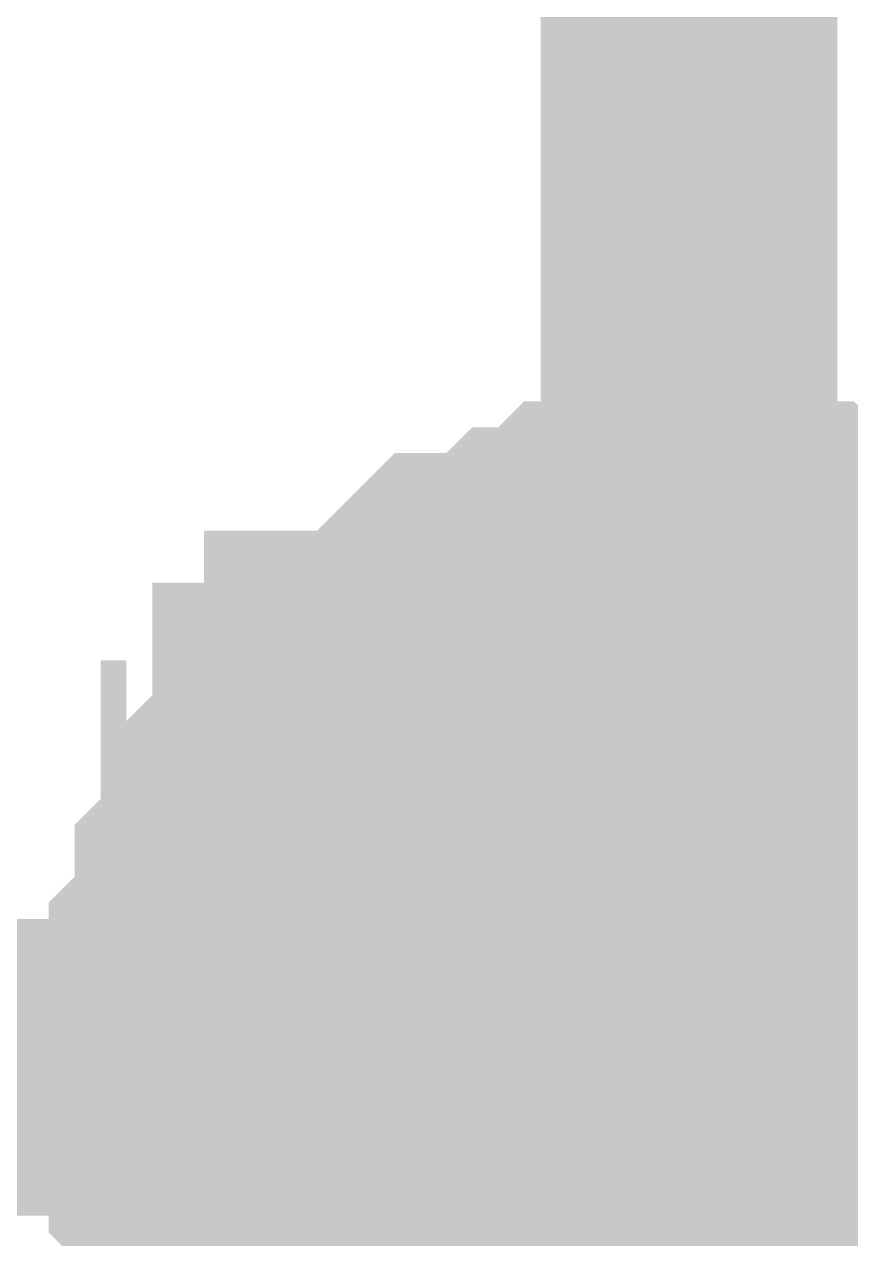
# Model space of a CAD drawing. Header units: inches. Extents: x 0 to 841, y 0 to 594.
# Drawn here: x 76.833 to 77.668, y 34.816 to 36.042 of the extents above; entities that cross this region are included whole.
import ezdxf

# ---------------------------------------------------------------- set-up
doc = ezdxf.new("R2010")
doc.units = ezdxf.units.IN
doc.layers.add('Sheet', color=255, linetype='Continuous')

msp = doc.modelspace()

# ---------------------------------------------------------------- linework, layer by layer
at = {"layer": 'Sheet'}
for points in [[(77.5045, 94.9846, 0.2997, 0.2997, 0), (77.5045, 64.9867, 0.2997, 0.2997, 0), (77.5045, 55.0048, 0.2997, 0.2997, 0), (77.5045, 44.9968, 0.2997, 0.2997, 0), (77.5045, 34.9888, 0.2997, 0.2997, 0)], [(77.008, 34.9888, 0.2997, 0.2997, 0), (77.008, 35.015, 0.2997, 0.2997, 0), (77.008, 35.0411, 0.2997, 0.2997, 0), (77.008, 35.0672, 0.2997, 0.2997, 0), (77.008, 35.0933, 0.2997, 0.2997, 0), (77.0342, 35.1195, 0.2997, 0.2997, 0), (77.0342, 35.1456, 0.2997, 0.2997, 0), (77.0342, 35.1717, 0.2997, 0.2997, 0), (77.0603, 35.1979, 0.2997, 0.2997, 0), (77.0603, 35.224, 0.2997, 0.2997, 0), (77.0603, 35.2501, 0.2997, 0.2997, 0), (77.0864, 35.2501, 0.2997, 0.2997, 0), (77.0864, 35.2763, 0.2997, 0.2997, 0), (77.1126, 35.3024, 0.2997, 0.2997, 0), (77.1126, 35.3285, 0.2997, 0.2997, 0), (77.1387, 35.3285, 0.2997, 0.2997, 0), (77.1648, 35.3547, 0.2997, 0.2997, 0), (77.1648, 35.3808, 0.2997, 0.2997, 0), (77.191, 35.3808, 0.2997, 0.2997, 0), (77.2171, 35.4069, 0.2997, 0.2997, 0), (77.2432, 35.433, 0.2997, 0.2997, 0), (77.2432, 35.433, 0.2997, 0.2997, 0), (77.2694, 35.4592, 0.2997, 0.2997, 0), (77.2955, 35.4592, 0.2997, 0.2997, 0), (77.3216, 35.4592, 0.2997, 0.2997, 0), (77.3478, 35.4853, 0.2997, 0.2997, 0), (77.3739, 35.4853, 0.2997, 0.2997, 0), (77.3739, 35.4853, 0.2997, 0.2997, 0), (77.4, 35.5114, 0.2997, 0.2997, 0), (77.4261, 35.5114, 0.2997, 0.2997, 0), (77.4523, 35.5114, 0.2997, 0.2997, 0), (77.4784, 35.5114, 0.2997, 0.2997, 0), (77.5045, 35.5114, 0.2997, 0.2997, 0)], [(77.008, 34.9888, 0.2997, 0.2997, 0), (77.008, 35.015, 0.2997, 0.2997, 0), (77.008, 35.0411, 0.2997, 0.2997, 0), (77.008, 35.0672, 0.2997, 0.2997, 0), (77.008, 35.0933, 0.2997, 0.2997, 0), (77.0342, 35.1195, 0.2997, 0.2997, 0), (77.0342, 35.1456, 0.2997, 0.2997, 0), (77.0342, 35.1717, 0.2997, 0.2997, 0), (77.0603, 35.1979, 0.2997, 0.2997, 0), (77.0603, 35.224, 0.2997, 0.2997, 0), (77.0603, 35.2501, 0.2997, 0.2997, 0), (77.0864, 35.2501, 0.2997, 0.2997, 0), (77.0864, 35.2763, 0.2997, 0.2997, 0), (77.1126, 35.3024, 0.2997, 0.2997, 0), (77.1126, 35.3285, 0.2997, 0.2997, 0), (77.1387, 35.3285, 0.2997, 0.2997, 0), (77.1648, 35.3547, 0.2997, 0.2997, 0), (77.1648, 35.3808, 0.2997, 0.2997, 0), (77.191, 35.3808, 0.2997, 0.2997, 0), (77.2171, 35.4069, 0.2997, 0.2997, 0), (77.2432, 35.433, 0.2997, 0.2997, 0), (77.2432, 35.433, 0.2997, 0.2997, 0), (77.2694, 35.4592, 0.2997, 0.2997, 0), (77.2955, 35.4592, 0.2997, 0.2997, 0), (77.3216, 35.4592, 0.2997, 0.2997, 0), (77.3478, 35.4853, 0.2997, 0.2997, 0), (77.3739, 35.4853, 0.2997, 0.2997, 0), (77.3739, 35.4853, 0.2997, 0.2997, 0), (77.4, 35.5114, 0.2997, 0.2997, 0), (77.4261, 35.5114, 0.2997, 0.2997, 0), (77.4523, 35.5114, 0.2997, 0.2997, 0), (77.4784, 35.5114, 0.2997, 0.2997, 0), (77.5045, 35.5114, 0.2997, 0.2997, 0)], [(77.008, 34.9888, 0.2997, 0.2997, 0), (77.008, 35.015, 0.2997, 0.2997, 0), (77.008, 35.0411, 0.2997, 0.2997, 0), (77.008, 35.0672, 0.2997, 0.2997, 0), (77.008, 35.0933, 0.2997, 0.2997, 0), (77.0342, 35.1195, 0.2997, 0.2997, 0), (77.0342, 35.1456, 0.2997, 0.2997, 0), (77.0342, 35.1717, 0.2997, 0.2997, 0), (77.0603, 35.1979, 0.2997, 0.2997, 0), (77.0603, 35.224, 0.2997, 0.2997, 0), (77.0603, 35.2501, 0.2997, 0.2997, 0), (77.0864, 35.2501, 0.2997, 0.2997, 0), (77.0864, 35.2763, 0.2997, 0.2997, 0), (77.1126, 35.3024, 0.2997, 0.2997, 0), (77.1126, 35.3285, 0.2997, 0.2997, 0), (77.1387, 35.3285, 0.2997, 0.2997, 0), (77.1648, 35.3547, 0.2997, 0.2997, 0), (77.1648, 35.3808, 0.2997, 0.2997, 0), (77.191, 35.3808, 0.2997, 0.2997, 0), (77.2171, 35.4069, 0.2997, 0.2997, 0), (77.2432, 35.433, 0.2997, 0.2997, 0), (77.2432, 35.433, 0.2997, 0.2997, 0), (77.2694, 35.4592, 0.2997, 0.2997, 0), (77.2955, 35.4592, 0.2997, 0.2997, 0), (77.3216, 35.4592, 0.2997, 0.2997, 0), (77.3478, 35.4853, 0.2997, 0.2997, 0), (77.3739, 35.4853, 0.2997, 0.2997, 0), (77.3739, 35.4853, 0.2997, 0.2997, 0), (77.4, 35.5114, 0.2997, 0.2997, 0), (77.4261, 35.5114, 0.2997, 0.2997, 0), (77.4523, 35.5114, 0.2997, 0.2997, 0), (77.4784, 35.5114, 0.2997, 0.2997, 0), (77.5045, 35.5114, 0.2997, 0.2997, 0)], [(77.008, 34.9888, 0.2997, 0.2997, 0), (77.008, 35.015, 0.2997, 0.2997, 0), (77.008, 35.0411, 0.2997, 0.2997, 0), (77.008, 35.0672, 0.2997, 0.2997, 0), (77.008, 35.0933, 0.2997, 0.2997, 0), (77.0342, 35.1195, 0.2997, 0.2997, 0), (77.0342, 35.1456, 0.2997, 0.2997, 0), (77.0342, 35.1717, 0.2997, 0.2997, 0), (77.0603, 35.1979, 0.2997, 0.2997, 0), (77.0603, 35.224, 0.2997, 0.2997, 0), (77.0603, 35.2501, 0.2997, 0.2997, 0), (77.0864, 35.2501, 0.2997, 0.2997, 0), (77.0864, 35.2763, 0.2997, 0.2997, 0), (77.1126, 35.3024, 0.2997, 0.2997, 0), (77.1126, 35.3285, 0.2997, 0.2997, 0), (77.1387, 35.3285, 0.2997, 0.2997, 0), (77.1648, 35.3547, 0.2997, 0.2997, 0), (77.1648, 35.3808, 0.2997, 0.2997, 0), (77.191, 35.3808, 0.2997, 0.2997, 0), (77.2171, 35.4069, 0.2997, 0.2997, 0), (77.2432, 35.433, 0.2997, 0.2997, 0), (77.2432, 35.433, 0.2997, 0.2997, 0), (77.2694, 35.4592, 0.2997, 0.2997, 0), (77.2955, 35.4592, 0.2997, 0.2997, 0), (77.3216, 35.4592, 0.2997, 0.2997, 0), (77.3478, 35.4853, 0.2997, 0.2997, 0), (77.3739, 35.4853, 0.2997, 0.2997, 0), (77.3739, 35.4853, 0.2997, 0.2997, 0), (77.4, 35.5114, 0.2997, 0.2997, 0), (77.4261, 35.5114, 0.2997, 0.2997, 0), (77.4523, 35.5114, 0.2997, 0.2997, 0), (77.4784, 35.5114, 0.2997, 0.2997, 0), (77.5045, 35.5114, 0.2997, 0.2997, 0)], [(77.008, 34.9888, 0.2997, 0.2997, 0), (77.008, 35.015, 0.2997, 0.2997, 0), (77.008, 35.0411, 0.2997, 0.2997, 0), (77.008, 35.0672, 0.2997, 0.2997, 0), (77.008, 35.0933, 0.2997, 0.2997, 0), (77.0342, 35.1195, 0.2997, 0.2997, 0), (77.0342, 35.1456, 0.2997, 0.2997, 0), (77.0342, 35.1717, 0.2997, 0.2997, 0), (77.0603, 35.1979, 0.2997, 0.2997, 0), (77.0603, 35.224, 0.2997, 0.2997, 0), (77.0603, 35.2501, 0.2997, 0.2997, 0), (77.0864, 35.2501, 0.2997, 0.2997, 0), (77.0864, 35.2763, 0.2997, 0.2997, 0), (77.1126, 35.3024, 0.2997, 0.2997, 0), (77.1126, 35.3285, 0.2997, 0.2997, 0), (77.1387, 35.3285, 0.2997, 0.2997, 0), (77.1648, 35.3547, 0.2997, 0.2997, 0), (77.1648, 35.3808, 0.2997, 0.2997, 0), (77.191, 35.3808, 0.2997, 0.2997, 0), (77.2171, 35.4069, 0.2997, 0.2997, 0), (77.2432, 35.433, 0.2997, 0.2997, 0), (77.2432, 35.433, 0.2997, 0.2997, 0), (77.2694, 35.4592, 0.2997, 0.2997, 0), (77.2955, 35.4592, 0.2997, 0.2997, 0), (77.3216, 35.4592, 0.2997, 0.2997, 0), (77.3478, 35.4853, 0.2997, 0.2997, 0), (77.3739, 35.4853, 0.2997, 0.2997, 0), (77.3739, 35.4853, 0.2997, 0.2997, 0), (77.4, 35.5114, 0.2997, 0.2997, 0), (77.4261, 35.5114, 0.2997, 0.2997, 0), (77.4523, 35.5114, 0.2997, 0.2997, 0), (77.4784, 35.5114, 0.2997, 0.2997, 0), (77.5045, 35.5114, 0.2997, 0.2997, 0)], [(77.008, 34.9888, 0.2997, 0.2997, 0), (77.008, 35.015, 0.2997, 0.2997, 0), (77.008, 35.0411, 0.2997, 0.2997, 0), (77.008, 35.0672, 0.2997, 0.2997, 0), (77.008, 35.0933, 0.2997, 0.2997, 0), (77.0342, 35.1195, 0.2997, 0.2997, 0), (77.0342, 35.1456, 0.2997, 0.2997, 0), (77.0342, 35.1717, 0.2997, 0.2997, 0), (77.0603, 35.1979, 0.2997, 0.2997, 0), (77.0603, 35.224, 0.2997, 0.2997, 0), (77.0603, 35.2501, 0.2997, 0.2997, 0), (77.0864, 35.2501, 0.2997, 0.2997, 0), (77.0864, 35.2763, 0.2997, 0.2997, 0), (77.1126, 35.3024, 0.2997, 0.2997, 0), (77.1126, 35.3285, 0.2997, 0.2997, 0), (77.1387, 35.3285, 0.2997, 0.2997, 0), (77.1648, 35.3547, 0.2997, 0.2997, 0), (77.1648, 35.3808, 0.2997, 0.2997, 0), (77.191, 35.3808, 0.2997, 0.2997, 0), (77.2171, 35.4069, 0.2997, 0.2997, 0), (77.2432, 35.433, 0.2997, 0.2997, 0), (77.2432, 35.433, 0.2997, 0.2997, 0), (77.2694, 35.4592, 0.2997, 0.2997, 0), (77.2955, 35.4592, 0.2997, 0.2997, 0), (77.3216, 35.4592, 0.2997, 0.2997, 0), (77.3478, 35.4853, 0.2997, 0.2997, 0), (77.3739, 35.4853, 0.2997, 0.2997, 0), (77.3739, 35.4853, 0.2997, 0.2997, 0), (77.4, 35.5114, 0.2997, 0.2997, 0), (77.4261, 35.5114, 0.2997, 0.2997, 0), (77.4523, 35.5114, 0.2997, 0.2997, 0), (77.4784, 35.5114, 0.2997, 0.2997, 0), (77.5045, 35.5114, 0.2997, 0.2997, 0)], [(77.5045, 35.5114, 0.2997, 0.2997, 0), (77.5045, 35.5114, 0.2997, 0.2997, 0)], [(77.5045, 35.5114, 0.2997, 0.2997, 0), (77.5307, 35.5114, 0.2997, 0.2997, 0), (77.5568, 35.5114, 0.2997, 0.2997, 0), (77.5829, 35.5114, 0.2997, 0.2997, 0), (77.6091, 35.5114, 0.2997, 0.2997, 0), (77.6352, 35.4853, 0.2997, 0.2997, 0), (77.6613, 35.4853, 0.2997, 0.2997, 0), (77.6875, 35.4853, 0.2997, 0.2997, 0), (77.7136, 35.4592, 0.2997, 0.2997, 0), (77.7397, 35.4592, 0.2997, 0.2997, 0), (77.7658, 35.4592, 0.2997, 0.2997, 0), (77.7658, 35.433, 0.2997, 0.2997, 0), (77.792, 35.433, 0.2997, 0.2997, 0), (77.8181, 35.4069, 0.2997, 0.2997, 0)], [(77.5045, 35.5114, 0.2997, 0.2997, 0), (77.5045, 35.5114, 0.2997, 0.2997, 0)], [(77.5045, 35.5114, 0.2997, 0.2997, 0), (77.5307, 35.5114, 0.2997, 0.2997, 0), (77.5568, 35.5114, 0.2997, 0.2997, 0), (77.5829, 35.5114, 0.2997, 0.2997, 0), (77.6091, 35.5114, 0.2997, 0.2997, 0), (77.6352, 35.4853, 0.2997, 0.2997, 0), (77.6613, 35.4853, 0.2997, 0.2997, 0), (77.6875, 35.4853, 0.2997, 0.2997, 0), (77.7136, 35.4592, 0.2997, 0.2997, 0), (77.7397, 35.4592, 0.2997, 0.2997, 0), (77.7658, 35.4592, 0.2997, 0.2997, 0), (77.7658, 35.433, 0.2997, 0.2997, 0), (77.792, 35.433, 0.2997, 0.2997, 0), (77.8181, 35.4069, 0.2997, 0.2997, 0)], [(77.5045, 35.5114, 0.2997, 0.2997, 0), (77.5045, 35.5114, 0.2997, 0.2997, 0)], [(77.5045, 35.5114, 0.2997, 0.2997, 0), (77.5307, 35.5114, 0.2997, 0.2997, 0), (77.5568, 35.5114, 0.2997, 0.2997, 0), (77.5829, 35.5114, 0.2997, 0.2997, 0), (77.6091, 35.5114, 0.2997, 0.2997, 0), (77.6352, 35.4853, 0.2997, 0.2997, 0), (77.6613, 35.4853, 0.2997, 0.2997, 0), (77.6875, 35.4853, 0.2997, 0.2997, 0), (77.7136, 35.4592, 0.2997, 0.2997, 0), (77.7397, 35.4592, 0.2997, 0.2997, 0), (77.7658, 35.4592, 0.2997, 0.2997, 0), (77.7658, 35.433, 0.2997, 0.2997, 0), (77.792, 35.433, 0.2997, 0.2997, 0), (77.8181, 35.4069, 0.2997, 0.2997, 0)], [(77.5045, 35.5114, 0.2997, 0.2997, 0), (77.5045, 35.5114, 0.2997, 0.2997, 0)], [(77.5045, 35.5114, 0.2997, 0.2997, 0), (77.5307, 35.5114, 0.2997, 0.2997, 0), (77.5568, 35.5114, 0.2997, 0.2997, 0), (77.5829, 35.5114, 0.2997, 0.2997, 0), (77.6091, 35.5114, 0.2997, 0.2997, 0), (77.6352, 35.4853, 0.2997, 0.2997, 0), (77.6613, 35.4853, 0.2997, 0.2997, 0), (77.6875, 35.4853, 0.2997, 0.2997, 0), (77.7136, 35.4592, 0.2997, 0.2997, 0), (77.7397, 35.4592, 0.2997, 0.2997, 0), (77.7658, 35.4592, 0.2997, 0.2997, 0), (77.7658, 35.433, 0.2997, 0.2997, 0), (77.792, 35.433, 0.2997, 0.2997, 0), (77.8181, 35.4069, 0.2997, 0.2997, 0)], [(77.5045, 35.5114, 0.2997, 0.2997, 0), (77.5045, 35.5114, 0.2997, 0.2997, 0)], [(77.5045, 35.5114, 0.2997, 0.2997, 0), (77.5307, 35.5114, 0.2997, 0.2997, 0), (77.5568, 35.5114, 0.2997, 0.2997, 0), (77.5829, 35.5114, 0.2997, 0.2997, 0), (77.6091, 35.5114, 0.2997, 0.2997, 0), (77.6352, 35.4853, 0.2997, 0.2997, 0), (77.6613, 35.4853, 0.2997, 0.2997, 0), (77.6875, 35.4853, 0.2997, 0.2997, 0), (77.7136, 35.4592, 0.2997, 0.2997, 0), (77.7397, 35.4592, 0.2997, 0.2997, 0), (77.7658, 35.4592, 0.2997, 0.2997, 0), (77.7658, 35.433, 0.2997, 0.2997, 0), (77.792, 35.433, 0.2997, 0.2997, 0), (77.8181, 35.4069, 0.2997, 0.2997, 0)], [(77.5045, 35.5114, 0.2997, 0.2997, 0), (77.5045, 35.5114, 0.2997, 0.2997, 0)], [(77.5045, 35.5114, 0.2997, 0.2997, 0), (77.5307, 35.5114, 0.2997, 0.2997, 0), (77.5568, 35.5114, 0.2997, 0.2997, 0), (77.5829, 35.5114, 0.2997, 0.2997, 0), (77.6091, 35.5114, 0.2997, 0.2997, 0), (77.6352, 35.4853, 0.2997, 0.2997, 0), (77.6613, 35.4853, 0.2997, 0.2997, 0), (77.6875, 35.4853, 0.2997, 0.2997, 0), (77.7136, 35.4592, 0.2997, 0.2997, 0), (77.7397, 35.4592, 0.2997, 0.2997, 0), (77.7658, 35.4592, 0.2997, 0.2997, 0), (77.7658, 35.433, 0.2997, 0.2997, 0), (77.792, 35.433, 0.2997, 0.2997, 0), (77.8181, 35.4069, 0.2997, 0.2997, 0)], [(77.008, 34.9888, 0.0991, 0.0991, 0), (77.008, 35.015, 0.0991, 0.0991, 0), (77.008, 35.0411, 0.0991, 0.0991, 0), (77.008, 35.0672, 0.0991, 0.0991, 0), (77.008, 35.0933, 0.0991, 0.0991, 0), (77.0342, 35.1195, 0.0991, 0.0991, 0), (77.0342, 35.1456, 0.0991, 0.0991, 0), (77.0342, 35.1717, 0.0991, 0.0991, 0), (77.0603, 35.1979, 0.0991, 0.0991, 0), (77.0603, 35.224, 0.0991, 0.0991, 0), (77.0603, 35.2501, 0.0991, 0.0991, 0), (77.0864, 35.2501, 0.0991, 0.0991, 0), (77.0864, 35.2763, 0.0991, 0.0991, 0), (77.1126, 35.3024, 0.0991, 0.0991, 0), (77.1126, 35.3285, 0.0991, 0.0991, 0), (77.1387, 35.3285, 0.0991, 0.0991, 0), (77.1648, 35.3547, 0.0991, 0.0991, 0), (77.1648, 35.3808, 0.0991, 0.0991, 0), (77.191, 35.3808, 0.0991, 0.0991, 0), (77.2171, 35.4069, 0.0991, 0.0991, 0), (77.2432, 35.433, 0.0991, 0.0991, 0), (77.2432, 35.433, 0.0991, 0.0991, 0), (77.2694, 35.4592, 0.0991, 0.0991, 0), (77.2955, 35.4592, 0.0991, 0.0991, 0), (77.3216, 35.4592, 0.0991, 0.0991, 0), (77.3478, 35.4853, 0.0991, 0.0991, 0), (77.3739, 35.4853, 0.0991, 0.0991, 0), (77.3739, 35.4853, 0.0991, 0.0991, 0), (77.4, 35.5114, 0.0991, 0.0991, 0), (77.4261, 35.5114, 0.0991, 0.0991, 0), (77.4523, 35.5114, 0.0991, 0.0991, 0), (77.4784, 35.5114, 0.0991, 0.0991, 0), (77.5045, 35.5114, 0.0991, 0.0991, 0)], [(77.008, 34.9888, 0.0991, 0.0991, 0), (77.008, 35.015, 0.0991, 0.0991, 0), (77.008, 35.0411, 0.0991, 0.0991, 0), (77.008, 35.0672, 0.0991, 0.0991, 0), (77.008, 35.0933, 0.0991, 0.0991, 0), (77.0342, 35.1195, 0.0991, 0.0991, 0), (77.0342, 35.1456, 0.0991, 0.0991, 0), (77.0342, 35.1717, 0.0991, 0.0991, 0), (77.0603, 35.1979, 0.0991, 0.0991, 0), (77.0603, 35.224, 0.0991, 0.0991, 0), (77.0603, 35.2501, 0.0991, 0.0991, 0), (77.0864, 35.2501, 0.0991, 0.0991, 0), (77.0864, 35.2763, 0.0991, 0.0991, 0), (77.1126, 35.3024, 0.0991, 0.0991, 0), (77.1126, 35.3285, 0.0991, 0.0991, 0), (77.1387, 35.3285, 0.0991, 0.0991, 0), (77.1648, 35.3547, 0.0991, 0.0991, 0), (77.1648, 35.3808, 0.0991, 0.0991, 0), (77.191, 35.3808, 0.0991, 0.0991, 0), (77.2171, 35.4069, 0.0991, 0.0991, 0), (77.2432, 35.433, 0.0991, 0.0991, 0), (77.2432, 35.433, 0.0991, 0.0991, 0), (77.2694, 35.4592, 0.0991, 0.0991, 0), (77.2955, 35.4592, 0.0991, 0.0991, 0), (77.3216, 35.4592, 0.0991, 0.0991, 0), (77.3478, 35.4853, 0.0991, 0.0991, 0), (77.3739, 35.4853, 0.0991, 0.0991, 0), (77.3739, 35.4853, 0.0991, 0.0991, 0), (77.4, 35.5114, 0.0991, 0.0991, 0), (77.4261, 35.5114, 0.0991, 0.0991, 0), (77.4523, 35.5114, 0.0991, 0.0991, 0), (77.4784, 35.5114, 0.0991, 0.0991, 0), (77.5045, 35.5114, 0.0991, 0.0991, 0)], [(77.008, 34.9888, 0.0991, 0.0991, 0), (77.008, 35.015, 0.0991, 0.0991, 0), (77.008, 35.0411, 0.0991, 0.0991, 0), (77.008, 35.0672, 0.0991, 0.0991, 0), (77.008, 35.0933, 0.0991, 0.0991, 0), (77.0342, 35.1195, 0.0991, 0.0991, 0), (77.0342, 35.1456, 0.0991, 0.0991, 0), (77.0342, 35.1717, 0.0991, 0.0991, 0), (77.0603, 35.1979, 0.0991, 0.0991, 0), (77.0603, 35.224, 0.0991, 0.0991, 0), (77.0603, 35.2501, 0.0991, 0.0991, 0), (77.0864, 35.2501, 0.0991, 0.0991, 0), (77.0864, 35.2763, 0.0991, 0.0991, 0), (77.1126, 35.3024, 0.0991, 0.0991, 0), (77.1126, 35.3285, 0.0991, 0.0991, 0), (77.1387, 35.3285, 0.0991, 0.0991, 0), (77.1648, 35.3547, 0.0991, 0.0991, 0), (77.1648, 35.3808, 0.0991, 0.0991, 0), (77.191, 35.3808, 0.0991, 0.0991, 0), (77.2171, 35.4069, 0.0991, 0.0991, 0), (77.2432, 35.433, 0.0991, 0.0991, 0), (77.2432, 35.433, 0.0991, 0.0991, 0), (77.2694, 35.4592, 0.0991, 0.0991, 0), (77.2955, 35.4592, 0.0991, 0.0991, 0), (77.3216, 35.4592, 0.0991, 0.0991, 0), (77.3478, 35.4853, 0.0991, 0.0991, 0), (77.3739, 35.4853, 0.0991, 0.0991, 0), (77.3739, 35.4853, 0.0991, 0.0991, 0), (77.4, 35.5114, 0.0991, 0.0991, 0), (77.4261, 35.5114, 0.0991, 0.0991, 0), (77.4523, 35.5114, 0.0991, 0.0991, 0), (77.4784, 35.5114, 0.0991, 0.0991, 0), (77.5045, 35.5114, 0.0991, 0.0991, 0)], [(77.008, 34.9888, 0.0991, 0.0991, 0), (77.008, 35.015, 0.0991, 0.0991, 0), (77.008, 35.0411, 0.0991, 0.0991, 0), (77.008, 35.0672, 0.0991, 0.0991, 0), (77.008, 35.0933, 0.0991, 0.0991, 0), (77.0342, 35.1195, 0.0991, 0.0991, 0), (77.0342, 35.1456, 0.0991, 0.0991, 0), (77.0342, 35.1717, 0.0991, 0.0991, 0), (77.0603, 35.1979, 0.0991, 0.0991, 0), (77.0603, 35.224, 0.0991, 0.0991, 0), (77.0603, 35.2501, 0.0991, 0.0991, 0), (77.0864, 35.2501, 0.0991, 0.0991, 0), (77.0864, 35.2763, 0.0991, 0.0991, 0), (77.1126, 35.3024, 0.0991, 0.0991, 0), (77.1126, 35.3285, 0.0991, 0.0991, 0), (77.1387, 35.3285, 0.0991, 0.0991, 0), (77.1648, 35.3547, 0.0991, 0.0991, 0), (77.1648, 35.3808, 0.0991, 0.0991, 0), (77.191, 35.3808, 0.0991, 0.0991, 0), (77.2171, 35.4069, 0.0991, 0.0991, 0), (77.2432, 35.433, 0.0991, 0.0991, 0), (77.2432, 35.433, 0.0991, 0.0991, 0), (77.2694, 35.4592, 0.0991, 0.0991, 0), (77.2955, 35.4592, 0.0991, 0.0991, 0), (77.3216, 35.4592, 0.0991, 0.0991, 0), (77.3478, 35.4853, 0.0991, 0.0991, 0), (77.3739, 35.4853, 0.0991, 0.0991, 0), (77.3739, 35.4853, 0.0991, 0.0991, 0), (77.4, 35.5114, 0.0991, 0.0991, 0), (77.4261, 35.5114, 0.0991, 0.0991, 0), (77.4523, 35.5114, 0.0991, 0.0991, 0), (77.4784, 35.5114, 0.0991, 0.0991, 0), (77.5045, 35.5114, 0.0991, 0.0991, 0)], [(77.008, 34.9888, 0.0991, 0.0991, 0), (77.008, 35.015, 0.0991, 0.0991, 0), (77.008, 35.0411, 0.0991, 0.0991, 0), (77.008, 35.0672, 0.0991, 0.0991, 0), (77.008, 35.0933, 0.0991, 0.0991, 0), (77.0342, 35.1195, 0.0991, 0.0991, 0), (77.0342, 35.1456, 0.0991, 0.0991, 0), (77.0342, 35.1717, 0.0991, 0.0991, 0), (77.0603, 35.1979, 0.0991, 0.0991, 0), (77.0603, 35.224, 0.0991, 0.0991, 0), (77.0603, 35.2501, 0.0991, 0.0991, 0), (77.0864, 35.2501, 0.0991, 0.0991, 0), (77.0864, 35.2763, 0.0991, 0.0991, 0), (77.1126, 35.3024, 0.0991, 0.0991, 0), (77.1126, 35.3285, 0.0991, 0.0991, 0), (77.1387, 35.3285, 0.0991, 0.0991, 0), (77.1648, 35.3547, 0.0991, 0.0991, 0), (77.1648, 35.3808, 0.0991, 0.0991, 0), (77.191, 35.3808, 0.0991, 0.0991, 0), (77.2171, 35.4069, 0.0991, 0.0991, 0), (77.2432, 35.433, 0.0991, 0.0991, 0), (77.2432, 35.433, 0.0991, 0.0991, 0), (77.2694, 35.4592, 0.0991, 0.0991, 0), (77.2955, 35.4592, 0.0991, 0.0991, 0), (77.3216, 35.4592, 0.0991, 0.0991, 0), (77.3478, 35.4853, 0.0991, 0.0991, 0), (77.3739, 35.4853, 0.0991, 0.0991, 0), (77.3739, 35.4853, 0.0991, 0.0991, 0), (77.4, 35.5114, 0.0991, 0.0991, 0), (77.4261, 35.5114, 0.0991, 0.0991, 0), (77.4523, 35.5114, 0.0991, 0.0991, 0), (77.4784, 35.5114, 0.0991, 0.0991, 0), (77.5045, 35.5114, 0.0991, 0.0991, 0)], [(77.008, 34.9888, 0.0991, 0.0991, 0), (77.008, 35.015, 0.0991, 0.0991, 0), (77.008, 35.0411, 0.0991, 0.0991, 0), (77.008, 35.0672, 0.0991, 0.0991, 0), (77.008, 35.0933, 0.0991, 0.0991, 0), (77.0342, 35.1195, 0.0991, 0.0991, 0), (77.0342, 35.1456, 0.0991, 0.0991, 0), (77.0342, 35.1717, 0.0991, 0.0991, 0), (77.0603, 35.1979, 0.0991, 0.0991, 0), (77.0603, 35.224, 0.0991, 0.0991, 0), (77.0603, 35.2501, 0.0991, 0.0991, 0), (77.0864, 35.2501, 0.0991, 0.0991, 0), (77.0864, 35.2763, 0.0991, 0.0991, 0), (77.1126, 35.3024, 0.0991, 0.0991, 0), (77.1126, 35.3285, 0.0991, 0.0991, 0), (77.1387, 35.3285, 0.0991, 0.0991, 0), (77.1648, 35.3547, 0.0991, 0.0991, 0), (77.1648, 35.3808, 0.0991, 0.0991, 0), (77.191, 35.3808, 0.0991, 0.0991, 0), (77.2171, 35.4069, 0.0991, 0.0991, 0), (77.2432, 35.433, 0.0991, 0.0991, 0), (77.2432, 35.433, 0.0991, 0.0991, 0), (77.2694, 35.4592, 0.0991, 0.0991, 0), (77.2955, 35.4592, 0.0991, 0.0991, 0), (77.3216, 35.4592, 0.0991, 0.0991, 0), (77.3478, 35.4853, 0.0991, 0.0991, 0), (77.3739, 35.4853, 0.0991, 0.0991, 0), (77.3739, 35.4853, 0.0991, 0.0991, 0), (77.4, 35.5114, 0.0991, 0.0991, 0), (77.4261, 35.5114, 0.0991, 0.0991, 0), (77.4523, 35.5114, 0.0991, 0.0991, 0), (77.4784, 35.5114, 0.0991, 0.0991, 0), (77.5045, 35.5114, 0.0991, 0.0991, 0)], [(77.5045, 35.5114, 0.0991, 0.0991, 0), (77.5045, 35.5114, 0.0991, 0.0991, 0)], [(77.5045, 35.5114, 0.0991, 0.0991, 0), (77.5307, 35.5114, 0.0991, 0.0991, 0), (77.5568, 35.5114, 0.0991, 0.0991, 0), (77.5829, 35.5114, 0.0991, 0.0991, 0), (77.6091, 35.5114, 0.0991, 0.0991, 0), (77.6352, 35.4853, 0.0991, 0.0991, 0), (77.6613, 35.4853, 0.0991, 0.0991, 0), (77.6875, 35.4853, 0.0991, 0.0991, 0), (77.7136, 35.4592, 0.0991, 0.0991, 0), (77.7397, 35.4592, 0.0991, 0.0991, 0)], [(77.5045, 35.5114, 0.0991, 0.0991, 0), (77.5045, 35.5114, 0.0991, 0.0991, 0)], [(77.5045, 35.5114, 0.0991, 0.0991, 0), (77.5307, 35.5114, 0.0991, 0.0991, 0), (77.5568, 35.5114, 0.0991, 0.0991, 0), (77.5829, 35.5114, 0.0991, 0.0991, 0), (77.6091, 35.5114, 0.0991, 0.0991, 0), (77.6352, 35.4853, 0.0991, 0.0991, 0), (77.6613, 35.4853, 0.0991, 0.0991, 0), (77.6875, 35.4853, 0.0991, 0.0991, 0), (77.7136, 35.4592, 0.0991, 0.0991, 0), (77.7397, 35.4592, 0.0991, 0.0991, 0)], [(77.5045, 35.5114, 0.0991, 0.0991, 0), (77.5045, 35.5114, 0.0991, 0.0991, 0)], [(77.5045, 35.5114, 0.0991, 0.0991, 0), (77.5307, 35.5114, 0.0991, 0.0991, 0), (77.5568, 35.5114, 0.0991, 0.0991, 0), (77.5829, 35.5114, 0.0991, 0.0991, 0), (77.6091, 35.5114, 0.0991, 0.0991, 0), (77.6352, 35.4853, 0.0991, 0.0991, 0), (77.6613, 35.4853, 0.0991, 0.0991, 0), (77.6875, 35.4853, 0.0991, 0.0991, 0), (77.7136, 35.4592, 0.0991, 0.0991, 0), (77.7397, 35.4592, 0.0991, 0.0991, 0)], [(77.5045, 35.5114, 0.0991, 0.0991, 0), (77.5045, 35.5114, 0.0991, 0.0991, 0)], [(77.5045, 35.5114, 0.0991, 0.0991, 0), (77.5307, 35.5114, 0.0991, 0.0991, 0), (77.5568, 35.5114, 0.0991, 0.0991, 0), (77.5829, 35.5114, 0.0991, 0.0991, 0), (77.6091, 35.5114, 0.0991, 0.0991, 0), (77.6352, 35.4853, 0.0991, 0.0991, 0), (77.6613, 35.4853, 0.0991, 0.0991, 0), (77.6875, 35.4853, 0.0991, 0.0991, 0), (77.7136, 35.4592, 0.0991, 0.0991, 0), (77.7397, 35.4592, 0.0991, 0.0991, 0)], [(77.5045, 35.5114, 0.0991, 0.0991, 0), (77.5045, 35.5114, 0.0991, 0.0991, 0)], [(77.5045, 35.5114, 0.0991, 0.0991, 0), (77.5307, 35.5114, 0.0991, 0.0991, 0), (77.5568, 35.5114, 0.0991, 0.0991, 0), (77.5829, 35.5114, 0.0991, 0.0991, 0), (77.6091, 35.5114, 0.0991, 0.0991, 0), (77.6352, 35.4853, 0.0991, 0.0991, 0), (77.6613, 35.4853, 0.0991, 0.0991, 0), (77.6875, 35.4853, 0.0991, 0.0991, 0), (77.7136, 35.4592, 0.0991, 0.0991, 0), (77.7397, 35.4592, 0.0991, 0.0991, 0)], [(77.5045, 35.5114, 0.0991, 0.0991, 0), (77.5045, 35.5114, 0.0991, 0.0991, 0)], [(77.5045, 35.5114, 0.0991, 0.0991, 0), (77.5307, 35.5114, 0.0991, 0.0991, 0), (77.5568, 35.5114, 0.0991, 0.0991, 0), (77.5829, 35.5114, 0.0991, 0.0991, 0), (77.6091, 35.5114, 0.0991, 0.0991, 0), (77.6352, 35.4853, 0.0991, 0.0991, 0), (77.6613, 35.4853, 0.0991, 0.0991, 0), (77.6875, 35.4853, 0.0991, 0.0991, 0), (77.7136, 35.4592, 0.0991, 0.0991, 0), (77.7397, 35.4592, 0.0991, 0.0991, 0)], [(72.5135, 34.9888, 0.2997, 0.2997, 0), (77.5045, 34.9888, 0.2997, 0.2997, 0)], [(77.1387, 34.6491, 0.2997, 0.2997, 0), (77.1126, 34.6753, 0.2997, 0.2997, 0), (77.1126, 34.6753, 0.2997, 0.2997, 0), (77.0864, 34.7014, 0.2997, 0.2997, 0), (77.0864, 34.7275, 0.2997, 0.2997, 0), (77.0603, 34.7537, 0.2997, 0.2997, 0), (77.0603, 34.7798, 0.2997, 0.2997, 0), (77.0603, 34.7798, 0.2997, 0.2997, 0), (77.0342, 34.8059, 0.2997, 0.2997, 0), (77.0342, 34.832, 0.2997, 0.2997, 0), (77.0342, 34.8582, 0.2997, 0.2997, 0), (77.008, 34.8843, 0.2997, 0.2997, 0), (77.008, 34.9104, 0.2997, 0.2997, 0), (77.008, 34.9366, 0.2997, 0.2997, 0), (77.008, 34.9627, 0.2997, 0.2997, 0), (77.008, 34.9888, 0.2997, 0.2997, 0)], [(77.008, 34.9888, 0.2997, 0.2997, 0), (77.008, 34.9888, 0.2997, 0.2997, 0)], [(77.1387, 34.6491, 0.2997, 0.2997, 0), (77.1126, 34.6753, 0.2997, 0.2997, 0), (77.1126, 34.6753, 0.2997, 0.2997, 0), (77.0864, 34.7014, 0.2997, 0.2997, 0), (77.0864, 34.7275, 0.2997, 0.2997, 0), (77.0603, 34.7537, 0.2997, 0.2997, 0), (77.0603, 34.7798, 0.2997, 0.2997, 0), (77.0603, 34.7798, 0.2997, 0.2997, 0), (77.0342, 34.8059, 0.2997, 0.2997, 0), (77.0342, 34.832, 0.2997, 0.2997, 0), (77.0342, 34.8582, 0.2997, 0.2997, 0), (77.008, 34.8843, 0.2997, 0.2997, 0), (77.008, 34.9104, 0.2997, 0.2997, 0), (77.008, 34.9366, 0.2997, 0.2997, 0), (77.008, 34.9627, 0.2997, 0.2997, 0), (77.008, 34.9888, 0.2997, 0.2997, 0)], [(77.008, 34.9888, 0.2997, 0.2997, 0), (77.008, 34.9888, 0.2997, 0.2997, 0)], [(77.1387, 34.6491, 0.2997, 0.2997, 0), (77.1126, 34.6753, 0.2997, 0.2997, 0), (77.1126, 34.6753, 0.2997, 0.2997, 0), (77.0864, 34.7014, 0.2997, 0.2997, 0), (77.0864, 34.7275, 0.2997, 0.2997, 0), (77.0603, 34.7537, 0.2997, 0.2997, 0), (77.0603, 34.7798, 0.2997, 0.2997, 0), (77.0603, 34.7798, 0.2997, 0.2997, 0), (77.0342, 34.8059, 0.2997, 0.2997, 0), (77.0342, 34.832, 0.2997, 0.2997, 0), (77.0342, 34.8582, 0.2997, 0.2997, 0), (77.008, 34.8843, 0.2997, 0.2997, 0), (77.008, 34.9104, 0.2997, 0.2997, 0), (77.008, 34.9366, 0.2997, 0.2997, 0), (77.008, 34.9627, 0.2997, 0.2997, 0), (77.008, 34.9888, 0.2997, 0.2997, 0)], [(77.008, 34.9888, 0.2997, 0.2997, 0), (77.008, 34.9888, 0.2997, 0.2997, 0)], [(77.1387, 34.6491, 0.2997, 0.2997, 0), (77.1126, 34.6753, 0.2997, 0.2997, 0), (77.1126, 34.6753, 0.2997, 0.2997, 0), (77.0864, 34.7014, 0.2997, 0.2997, 0), (77.0864, 34.7275, 0.2997, 0.2997, 0), (77.0603, 34.7537, 0.2997, 0.2997, 0), (77.0603, 34.7798, 0.2997, 0.2997, 0), (77.0603, 34.7798, 0.2997, 0.2997, 0), (77.0342, 34.8059, 0.2997, 0.2997, 0), (77.0342, 34.832, 0.2997, 0.2997, 0), (77.0342, 34.8582, 0.2997, 0.2997, 0), (77.008, 34.8843, 0.2997, 0.2997, 0), (77.008, 34.9104, 0.2997, 0.2997, 0), (77.008, 34.9366, 0.2997, 0.2997, 0), (77.008, 34.9627, 0.2997, 0.2997, 0), (77.008, 34.9888, 0.2997, 0.2997, 0)], [(77.008, 34.9888, 0.2997, 0.2997, 0), (77.008, 34.9888, 0.2997, 0.2997, 0)], [(77.1387, 34.6491, 0.2997, 0.2997, 0), (77.1126, 34.6753, 0.2997, 0.2997, 0), (77.1126, 34.6753, 0.2997, 0.2997, 0), (77.0864, 34.7014, 0.2997, 0.2997, 0), (77.0864, 34.7275, 0.2997, 0.2997, 0), (77.0603, 34.7537, 0.2997, 0.2997, 0), (77.0603, 34.7798, 0.2997, 0.2997, 0), (77.0603, 34.7798, 0.2997, 0.2997, 0), (77.0342, 34.8059, 0.2997, 0.2997, 0), (77.0342, 34.832, 0.2997, 0.2997, 0), (77.0342, 34.8582, 0.2997, 0.2997, 0), (77.008, 34.8843, 0.2997, 0.2997, 0), (77.008, 34.9104, 0.2997, 0.2997, 0), (77.008, 34.9366, 0.2997, 0.2997, 0), (77.008, 34.9627, 0.2997, 0.2997, 0), (77.008, 34.9888, 0.2997, 0.2997, 0)], [(77.008, 34.9888, 0.2997, 0.2997, 0), (77.008, 34.9888, 0.2997, 0.2997, 0)], [(77.1387, 34.6491, 0.2997, 0.2997, 0), (77.1126, 34.6753, 0.2997, 0.2997, 0), (77.1126, 34.6753, 0.2997, 0.2997, 0), (77.0864, 34.7014, 0.2997, 0.2997, 0), (77.0864, 34.7275, 0.2997, 0.2997, 0), (77.0603, 34.7537, 0.2997, 0.2997, 0), (77.0603, 34.7798, 0.2997, 0.2997, 0), (77.0603, 34.7798, 0.2997, 0.2997, 0), (77.0342, 34.8059, 0.2997, 0.2997, 0), (77.0342, 34.832, 0.2997, 0.2997, 0), (77.0342, 34.8582, 0.2997, 0.2997, 0), (77.008, 34.8843, 0.2997, 0.2997, 0), (77.008, 34.9104, 0.2997, 0.2997, 0), (77.008, 34.9366, 0.2997, 0.2997, 0), (77.008, 34.9627, 0.2997, 0.2997, 0), (77.008, 34.9888, 0.2997, 0.2997, 0)], [(77.008, 34.9888, 0.2997, 0.2997, 0), (77.008, 34.9888, 0.2997, 0.2997, 0)], [(77.5045, 22.4984, 0.2997, 0.2997, 0), (77.5045, 24.9808, 0.2997, 0.2997, 0), (77.5045, 34.9888, 0.2997, 0.2997, 0)], [(77.0603, 34.7537, 0.0991, 0.0991, 0), (77.0603, 34.7798, 0.0991, 0.0991, 0), (77.0603, 34.7798, 0.0991, 0.0991, 0), (77.0342, 34.8059, 0.0991, 0.0991, 0), (77.0342, 34.832, 0.0991, 0.0991, 0), (77.0342, 34.8582, 0.0991, 0.0991, 0), (77.008, 34.8843, 0.0991, 0.0991, 0), (77.008, 34.9104, 0.0991, 0.0991, 0), (77.008, 34.9366, 0.0991, 0.0991, 0), (77.008, 34.9627, 0.0991, 0.0991, 0), (77.008, 34.9888, 0.0991, 0.0991, 0)], [(77.008, 34.9888, 0.0991, 0.0991, 0), (77.008, 34.9888, 0.0991, 0.0991, 0)], [(77.0603, 34.7537, 0.0991, 0.0991, 0), (77.0603, 34.7798, 0.0991, 0.0991, 0), (77.0603, 34.7798, 0.0991, 0.0991, 0), (77.0342, 34.8059, 0.0991, 0.0991, 0), (77.0342, 34.832, 0.0991, 0.0991, 0), (77.0342, 34.8582, 0.0991, 0.0991, 0), (77.008, 34.8843, 0.0991, 0.0991, 0), (77.008, 34.9104, 0.0991, 0.0991, 0), (77.008, 34.9366, 0.0991, 0.0991, 0), (77.008, 34.9627, 0.0991, 0.0991, 0), (77.008, 34.9888, 0.0991, 0.0991, 0)], [(77.008, 34.9888, 0.0991, 0.0991, 0), (77.008, 34.9888, 0.0991, 0.0991, 0)], [(77.0603, 34.7537, 0.0991, 0.0991, 0), (77.0603, 34.7798, 0.0991, 0.0991, 0), (77.0603, 34.7798, 0.0991, 0.0991, 0), (77.0342, 34.8059, 0.0991, 0.0991, 0), (77.0342, 34.832, 0.0991, 0.0991, 0), (77.0342, 34.8582, 0.0991, 0.0991, 0), (77.008, 34.8843, 0.0991, 0.0991, 0), (77.008, 34.9104, 0.0991, 0.0991, 0), (77.008, 34.9366, 0.0991, 0.0991, 0), (77.008, 34.9627, 0.0991, 0.0991, 0), (77.008, 34.9888, 0.0991, 0.0991, 0)], [(77.008, 34.9888, 0.0991, 0.0991, 0), (77.008, 34.9888, 0.0991, 0.0991, 0)], [(77.0603, 34.7537, 0.0991, 0.0991, 0), (77.0603, 34.7798, 0.0991, 0.0991, 0), (77.0603, 34.7798, 0.0991, 0.0991, 0), (77.0342, 34.8059, 0.0991, 0.0991, 0), (77.0342, 34.832, 0.0991, 0.0991, 0), (77.0342, 34.8582, 0.0991, 0.0991, 0), (77.008, 34.8843, 0.0991, 0.0991, 0), (77.008, 34.9104, 0.0991, 0.0991, 0), (77.008, 34.9366, 0.0991, 0.0991, 0), (77.008, 34.9627, 0.0991, 0.0991, 0), (77.008, 34.9888, 0.0991, 0.0991, 0)], [(77.008, 34.9888, 0.0991, 0.0991, 0), (77.008, 34.9888, 0.0991, 0.0991, 0)], [(77.0603, 34.7537, 0.0991, 0.0991, 0), (77.0603, 34.7798, 0.0991, 0.0991, 0), (77.0603, 34.7798, 0.0991, 0.0991, 0), (77.0342, 34.8059, 0.0991, 0.0991, 0), (77.0342, 34.832, 0.0991, 0.0991, 0), (77.0342, 34.8582, 0.0991, 0.0991, 0), (77.008, 34.8843, 0.0991, 0.0991, 0), (77.008, 34.9104, 0.0991, 0.0991, 0), (77.008, 34.9366, 0.0991, 0.0991, 0), (77.008, 34.9627, 0.0991, 0.0991, 0), (77.008, 34.9888, 0.0991, 0.0991, 0)], [(77.008, 34.9888, 0.0991, 0.0991, 0), (77.008, 34.9888, 0.0991, 0.0991, 0)], [(77.0603, 34.7537, 0.0991, 0.0991, 0), (77.0603, 34.7798, 0.0991, 0.0991, 0), (77.0603, 34.7798, 0.0991, 0.0991, 0), (77.0342, 34.8059, 0.0991, 0.0991, 0), (77.0342, 34.832, 0.0991, 0.0991, 0), (77.0342, 34.8582, 0.0991, 0.0991, 0), (77.008, 34.8843, 0.0991, 0.0991, 0), (77.008, 34.9104, 0.0991, 0.0991, 0), (77.008, 34.9366, 0.0991, 0.0991, 0), (77.008, 34.9627, 0.0991, 0.0991, 0), (77.008, 34.9888, 0.0991, 0.0991, 0)], [(77.008, 34.9888, 0.0991, 0.0991, 0), (77.008, 34.9888, 0.0991, 0.0991, 0)]]:
    msp.add_lwpolyline(points, format="xyseb", dxfattribs=at)
msp.add_lwpolyline([(77.246, 35, 0.508, 0.508, 1), (77.754, 35, 0.508, 0.508, 1)], format="xyseb", close=True, dxfattribs=at)

doc.saveas('drawing.dxf')
